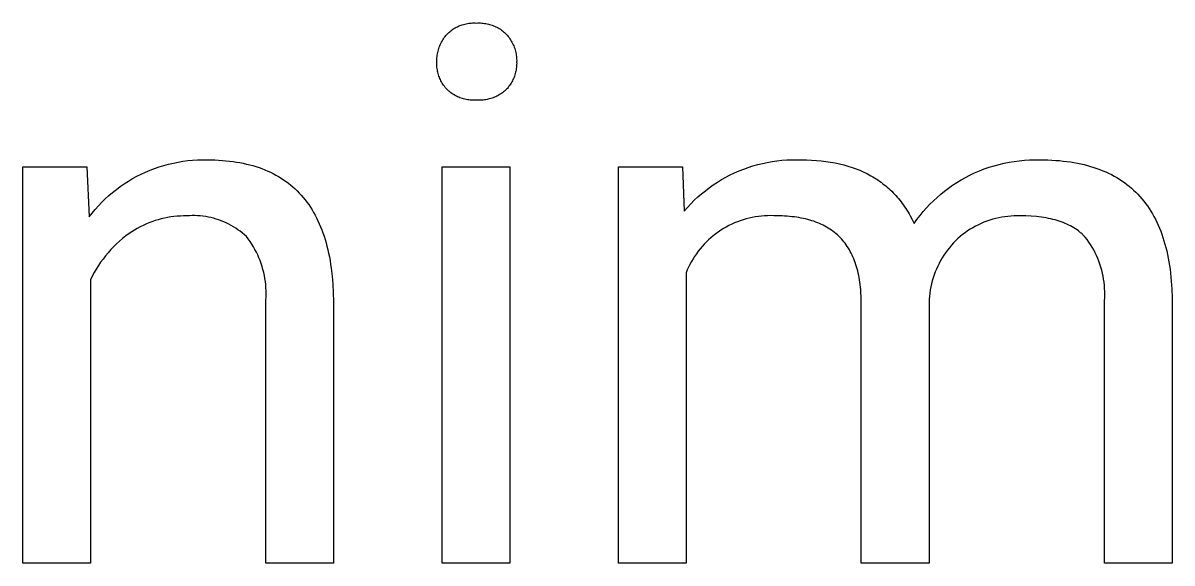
# Model space of a CAD drawing. Header units: millimetres. Extents: x 1422 to 6060, y -58 to 3182.
# Drawn here: x 5781.9 to 5853.6, y 352.6 to 386.3 of the extents above; entities that cross this region are included whole.
import ezdxf

# ---------------------------------------------------------------- set-up
doc = ezdxf.new("R2010")
doc.units = ezdxf.units.MM
doc.header["$MEASUREMENT"] = 0
doc.layers.add('Domyślny', color=7, linetype='Continuous', true_color=0x000000)

msp = doc.modelspace()

# ---------------------------------------------------------------- linework, layer by layer
at = {"layer": 'Domyślny'}
for p, q in [((5809.164, 386.155), (5809.24, 386.184)), ((5809.24, 386.184), (5809.318, 386.21)), ((5809.318, 386.21), (5809.396, 386.234)), ((5809.396, 386.234), (5809.476, 386.255)), ((5809.476, 386.255), (5809.555, 386.273)), ((5809.555, 386.273), (5809.636, 386.288)), ((5809.636, 386.288), (5809.717, 386.301)), ((5809.717, 386.301), (5809.798, 386.31)), ((5809.798, 386.31), (5809.88, 386.317)), ((5809.88, 386.317), (5809.961, 386.321)), ((5809.961, 386.321), (5810.043, 386.323)), ((5810.043, 386.323), (5810.125, 386.321)), ((5810.125, 386.321), (5810.207, 386.316)), ((5810.207, 386.316), (5810.289, 386.321)), ((5810.289, 386.321), (5810.371, 386.322)), ((5810.371, 386.322), (5810.453, 386.321)), ((5810.453, 386.321), (5810.536, 386.317)), ((5810.536, 386.317), (5810.617, 386.31)), ((5810.617, 386.31), (5810.699, 386.3)), ((5810.699, 386.3), (5810.78, 386.287)), ((5810.78, 386.287), (5810.861, 386.272)), ((5810.861, 386.272), (5810.941, 386.254)), ((5810.941, 386.254), (5811.021, 386.233)), ((5811.021, 386.233), (5811.1, 386.209)), ((5811.1, 386.209), (5811.177, 386.183)), ((5811.177, 386.183), (5811.254, 386.154)), ((5808.194, 385.412), (5808.245, 385.481)), ((5808.245, 385.481), (5808.298, 385.547)), ((5808.298, 385.547), (5808.353, 385.612)), ((5808.353, 385.612), (5808.411, 385.67)), ((5808.411, 385.67), (5808.471, 385.726)), ((5808.471, 385.726), (5808.533, 385.779)), ((5808.533, 385.779), (5808.597, 385.83)), ((5808.597, 385.83), (5808.663, 385.879)), ((5808.663, 385.879), (5808.73, 385.926)), ((5808.73, 385.926), (5808.799, 385.97)), ((5808.799, 385.97), (5808.869, 386.012)), ((5808.869, 386.012), (5808.941, 386.052)), ((5808.941, 386.052), (5809.014, 386.089)), ((5809.014, 386.089), (5809.088, 386.123)), ((5809.088, 386.123), (5809.164, 386.155)), ((5811.254, 386.154), (5811.33, 386.122)), ((5811.33, 386.122), (5811.405, 386.088)), ((5811.405, 386.088), (5811.478, 386.051)), ((5811.478, 386.051), (5811.551, 386.012)), ((5811.551, 386.012), (5811.621, 385.97)), ((5811.621, 385.97), (5811.691, 385.926)), ((5811.691, 385.926), (5811.758, 385.879)), ((5811.758, 385.879), (5811.825, 385.83)), ((5811.825, 385.83), (5811.889, 385.779)), ((5811.889, 385.779), (5811.951, 385.725)), ((5811.951, 385.725), (5812.012, 385.67)), ((5812.012, 385.67), (5812.071, 385.612)), ((5812.071, 385.612), (5812.127, 385.548)), ((5812.127, 385.548), (5812.181, 385.481)), ((5812.181, 385.481), (5812.233, 385.413)), ((5807.824, 384.646), (5807.849, 384.728)), ((5807.849, 384.728), (5807.877, 384.809)), ((5807.877, 384.809), (5807.907, 384.889)), ((5807.907, 384.889), (5807.94, 384.967)), ((5807.94, 384.967), (5807.976, 385.045)), ((5807.976, 385.045), (5808.015, 385.121)), ((5808.015, 385.121), (5808.056, 385.196)), ((5808.056, 385.196), (5808.099, 385.27)), ((5808.099, 385.27), (5808.145, 385.342)), ((5808.145, 385.342), (5808.194, 385.412)), ((5812.233, 385.413), (5812.282, 385.343)), ((5812.282, 385.343), (5812.328, 385.271)), ((5812.328, 385.271), (5812.373, 385.198)), ((5812.373, 385.198), (5812.414, 385.123)), ((5812.414, 385.123), (5812.453, 385.047)), ((5812.453, 385.047), (5812.49, 384.969)), ((5812.49, 384.969), (5812.523, 384.891)), ((5812.523, 384.891), (5812.554, 384.811)), ((5812.554, 384.811), (5812.583, 384.73)), ((5812.583, 384.73), (5812.608, 384.648)), ((5807.727, 383.972), (5807.729, 384.058)), ((5807.729, 384.058), (5807.734, 384.143)), ((5807.734, 384.143), (5807.742, 384.228)), ((5807.742, 384.228), (5807.752, 384.313)), ((5807.752, 384.313), (5807.766, 384.397)), ((5807.766, 384.397), (5807.782, 384.481)), ((5807.782, 384.481), (5807.802, 384.564)), ((5807.802, 384.564), (5807.824, 384.646)), ((5812.608, 384.648), (5812.631, 384.565)), ((5812.631, 384.565), (5812.65, 384.482)), ((5812.65, 384.482), (5812.667, 384.398)), ((5812.667, 384.398), (5812.681, 384.314)), ((5812.681, 384.314), (5812.692, 384.229)), ((5812.692, 384.229), (5812.7, 384.143)), ((5812.7, 384.143), (5812.705, 384.058)), ((5812.705, 384.058), (5812.707, 383.972)), ((5807.726, 383.806), (5807.728, 383.887)), ((5807.728, 383.725), (5807.726, 383.806)), ((5807.728, 383.887), (5807.727, 383.972)), ((5807.732, 383.645), (5807.728, 383.725)), ((5807.739, 383.564), (5807.732, 383.645)), ((5807.748, 383.484), (5807.739, 383.564)), ((5807.761, 383.404), (5807.748, 383.484)), ((5807.776, 383.325), (5807.761, 383.404)), ((5807.793, 383.246), (5807.776, 383.325)), ((5812.657, 383.323), (5812.64, 383.244)), ((5812.673, 383.403), (5812.657, 383.323)), ((5812.685, 383.483), (5812.673, 383.403)), ((5812.695, 383.563), (5812.685, 383.483)), ((5812.702, 383.644), (5812.695, 383.563)), ((5812.706, 383.725), (5812.702, 383.644)), ((5812.707, 383.972), (5812.706, 383.887)), ((5812.706, 383.887), (5812.708, 383.806)), ((5812.708, 383.806), (5812.706, 383.725)), ((5807.813, 383.167), (5807.793, 383.246)), ((5807.836, 383.09), (5807.813, 383.167)), ((5807.861, 383.013), (5807.836, 383.09)), ((5807.889, 382.937), (5807.861, 383.013)), ((5807.919, 382.862), (5807.889, 382.937)), ((5807.952, 382.789), (5807.919, 382.862)), ((5807.988, 382.716), (5807.952, 382.789)), ((5808.025, 382.645), (5807.988, 382.716)), ((5808.065, 382.574), (5808.025, 382.645)), ((5812.403, 382.643), (5812.363, 382.573)), ((5812.442, 382.714), (5812.403, 382.643)), ((5812.477, 382.787), (5812.442, 382.714)), ((5812.511, 382.861), (5812.477, 382.787)), ((5812.542, 382.936), (5812.511, 382.861)), ((5812.57, 383.011), (5812.542, 382.936)), ((5812.596, 383.088), (5812.57, 383.011)), ((5812.619, 383.166), (5812.596, 383.088)), ((5812.64, 383.244), (5812.619, 383.166)), ((5808.108, 382.506), (5808.065, 382.574)), ((5808.153, 382.438), (5808.108, 382.506)), ((5808.2, 382.372), (5808.153, 382.438)), ((5808.249, 382.308), (5808.2, 382.372)), ((5808.3, 382.246), (5808.249, 382.308)), ((5808.353, 382.185), (5808.3, 382.246)), ((5808.412, 382.129), (5808.353, 382.185)), ((5808.473, 382.075), (5808.412, 382.129)), ((5808.536, 382.023), (5808.473, 382.075)), ((5808.6, 381.973), (5808.536, 382.023)), ((5808.666, 381.926), (5808.6, 381.973)), ((5808.734, 381.881), (5808.666, 381.926)), ((5808.803, 381.838), (5808.734, 381.881)), ((5811.687, 381.881), (5811.617, 381.838)), ((5811.755, 381.926), (5811.687, 381.881)), ((5811.822, 381.974), (5811.755, 381.926)), ((5811.887, 382.023), (5811.822, 381.974)), ((5811.95, 382.075), (5811.887, 382.023)), ((5812.011, 382.129), (5811.95, 382.075)), ((5812.071, 382.185), (5812.011, 382.129)), ((5812.125, 382.245), (5812.071, 382.185)), ((5812.177, 382.308), (5812.125, 382.245)), ((5812.227, 382.372), (5812.177, 382.308)), ((5812.274, 382.437), (5812.227, 382.372)), ((5812.32, 382.504), (5812.274, 382.437)), ((5812.363, 382.573), (5812.32, 382.504)), ((5808.874, 381.797), (5808.803, 381.838)), ((5808.946, 381.759), (5808.874, 381.797)), ((5809.019, 381.723), (5808.946, 381.759)), ((5809.093, 381.69), (5809.019, 381.723)), ((5809.169, 381.659), (5809.093, 381.69)), ((5809.245, 381.631), (5809.169, 381.659)), ((5809.322, 381.606), (5809.245, 381.631)), ((5809.4, 381.583), (5809.322, 381.606)), ((5809.479, 381.563), (5809.4, 381.583)), ((5809.559, 381.546), (5809.479, 381.563)), ((5809.639, 381.531), (5809.559, 381.546)), ((5809.719, 381.519), (5809.639, 381.531)), ((5809.8, 381.51), (5809.719, 381.519)), ((5809.881, 381.503), (5809.8, 381.51)), ((5809.963, 381.5), (5809.881, 381.503)), ((5810.044, 381.499), (5809.963, 381.5)), ((5810.126, 381.5), (5810.044, 381.499)), ((5810.207, 381.505), (5810.126, 381.5)), ((5810.288, 381.501), (5810.207, 381.505)), ((5810.37, 381.499), (5810.288, 381.501)), ((5810.452, 381.5), (5810.37, 381.499)), ((5810.534, 381.504), (5810.452, 381.5)), ((5810.615, 381.51), (5810.534, 381.504)), ((5810.696, 381.52), (5810.615, 381.51)), ((5810.777, 381.532), (5810.696, 381.52)), ((5810.858, 381.547), (5810.777, 381.532)), ((5810.938, 381.564), (5810.858, 381.547)), ((5811.017, 381.584), (5810.938, 381.564)), ((5811.095, 381.607), (5811.017, 381.584)), ((5811.173, 381.632), (5811.095, 381.607)), ((5811.25, 381.66), (5811.173, 381.632)), ((5811.326, 381.691), (5811.25, 381.66)), ((5811.4, 381.724), (5811.326, 381.691)), ((5811.474, 381.76), (5811.4, 381.724)), ((5811.546, 381.798), (5811.474, 381.76)), ((5811.617, 381.838), (5811.546, 381.798)), ((5791.004, 377.519), (5791.3, 377.588)), ((5791.3, 377.588), (5791.597, 377.647)), ((5791.597, 377.647), (5791.897, 377.696)), ((5791.897, 377.696), (5792.198, 377.735)), ((5792.198, 377.735), (5792.5, 377.763)), ((5792.5, 377.763), (5792.803, 377.781)), ((5792.803, 377.781), (5793.106, 377.789)), ((5793.106, 377.789), (5793.41, 377.787)), ((5793.41, 377.787), (5793.652, 377.785)), ((5793.652, 377.785), (5793.89, 377.779)), ((5793.89, 377.779), (5794.124, 377.768)), ((5794.124, 377.768), (5794.355, 377.753)), ((5794.355, 377.753), (5794.582, 377.733)), ((5794.582, 377.733), (5794.805, 377.71)), ((5794.805, 377.71), (5795.024, 377.682)), ((5795.024, 377.682), (5795.239, 377.649)), ((5795.239, 377.649), (5795.451, 377.613)), ((5795.451, 377.613), (5795.659, 377.572)), ((5795.659, 377.572), (5795.863, 377.526)), ((5828.031, 377.562), (5828.33, 377.626)), ((5828.33, 377.626), (5828.631, 377.68)), ((5828.631, 377.68), (5828.934, 377.723)), ((5828.934, 377.723), (5829.237, 377.756)), ((5829.237, 377.756), (5829.542, 377.78)), ((5829.542, 377.78), (5829.847, 377.792)), ((5829.847, 377.792), (5830.153, 377.795)), ((5830.153, 377.795), (5830.459, 377.787)), ((5830.459, 377.787), (5830.778, 377.783)), ((5830.778, 377.783), (5831.091, 377.772)), ((5831.091, 377.772), (5831.398, 377.752)), ((5831.398, 377.752), (5831.698, 377.725)), ((5831.698, 377.725), (5831.992, 377.69)), ((5831.992, 377.69), (5832.279, 377.648)), ((5832.279, 377.648), (5832.56, 377.597)), ((5832.56, 377.597), (5832.834, 377.539)), ((5842.781, 377.501), (5843.094, 377.575)), ((5843.094, 377.575), (5843.41, 377.638)), ((5843.41, 377.638), (5843.728, 377.69)), ((5843.728, 377.69), (5844.047, 377.732)), ((5844.047, 377.732), (5844.368, 377.762)), ((5844.368, 377.762), (5844.689, 377.781)), ((5844.689, 377.781), (5845.011, 377.79)), ((5845.011, 377.79), (5845.333, 377.787)), ((5845.333, 377.787), (5845.832, 377.779)), ((5845.832, 377.779), (5846.075, 377.768)), ((5846.075, 377.768), (5846.315, 377.754)), ((5846.315, 377.754), (5846.55, 377.735)), ((5846.55, 377.735), (5846.782, 377.712)), ((5846.782, 377.712), (5847.01, 377.684)), ((5847.01, 377.684), (5847.234, 377.653)), ((5847.234, 377.653), (5847.454, 377.617)), ((5847.454, 377.617), (5847.67, 377.577)), ((5847.67, 377.577), (5847.882, 377.533)), ((5781.925, 352.637), (5781.925, 377.35)), ((5781.925, 377.35), (5785.906, 377.35)), ((5785.906, 377.35), (5786.042, 374.227)), ((5789.025, 376.761), (5789.296, 376.898)), ((5789.296, 376.898), (5789.571, 377.025)), ((5789.571, 377.025), (5789.851, 377.143)), ((5789.851, 377.143), (5790.134, 377.252)), ((5790.134, 377.252), (5790.421, 377.35)), ((5790.421, 377.35), (5790.711, 377.439)), ((5790.711, 377.439), (5791.004, 377.519)), ((5795.863, 377.526), (5796.064, 377.477)), ((5796.064, 377.477), (5796.26, 377.423)), ((5796.26, 377.423), (5796.453, 377.364)), ((5796.453, 377.364), (5796.642, 377.302)), ((5796.642, 377.302), (5796.827, 377.235)), ((5796.827, 377.235), (5797.009, 377.164)), ((5797.009, 377.164), (5797.186, 377.088)), ((5797.186, 377.088), (5797.36, 377.009)), ((5797.36, 377.009), (5797.531, 376.925)), ((5797.531, 376.925), (5797.697, 376.836)), ((5808.069, 352.637), (5808.069, 377.35)), ((5808.069, 377.35), (5812.279, 377.35)), ((5812.279, 377.35), (5812.279, 352.637)), ((5819.062, 352.637), (5819.062, 377.35)), ((5819.062, 377.35), (5823.043, 377.35)), ((5823.043, 377.35), (5823.156, 374.592)), ((5826.023, 376.84), (5826.298, 376.972)), ((5826.298, 376.972), (5826.578, 377.094)), ((5826.578, 377.094), (5826.862, 377.207)), ((5826.862, 377.207), (5827.15, 377.311)), ((5827.15, 377.311), (5827.441, 377.404)), ((5827.441, 377.404), (5827.735, 377.488)), ((5827.735, 377.488), (5828.031, 377.562)), ((5832.834, 377.539), (5833.102, 377.473)), ((5833.102, 377.473), (5833.364, 377.399)), ((5833.364, 377.399), (5833.619, 377.318)), ((5833.619, 377.318), (5833.744, 377.274)), ((5833.744, 377.274), (5833.867, 377.229)), ((5833.867, 377.229), (5833.989, 377.181)), ((5833.989, 377.181), (5834.11, 377.132)), ((5834.11, 377.132), (5834.228, 377.08)), ((5834.228, 377.08), (5834.345, 377.027)), ((5834.345, 377.027), (5834.461, 376.972)), ((5834.461, 376.972), (5834.575, 376.915)), ((5834.575, 376.915), (5834.687, 376.856)), ((5834.687, 376.856), (5834.798, 376.795)), ((5840.97, 376.838), (5841.262, 376.974)), ((5841.262, 376.974), (5841.558, 377.1)), ((5841.558, 377.1), (5841.858, 377.216)), ((5841.858, 377.216), (5842.163, 377.322)), ((5842.163, 377.322), (5842.47, 377.417)), ((5842.47, 377.417), (5842.781, 377.501)), ((5847.882, 377.533), (5848.091, 377.485)), ((5848.091, 377.485), (5848.295, 377.432)), ((5848.295, 377.432), (5848.496, 377.375)), ((5848.496, 377.375), (5848.692, 377.315)), ((5848.692, 377.315), (5848.885, 377.249)), ((5848.885, 377.249), (5849.074, 377.18)), ((5849.074, 377.18), (5849.259, 377.107)), ((5849.259, 377.107), (5849.44, 377.029)), ((5849.44, 377.029), (5849.618, 376.947)), ((5849.618, 376.947), (5849.791, 376.861)), ((5849.791, 376.861), (5849.96, 376.77)), ((5787.992, 376.125), (5788.242, 376.297)), ((5788.242, 376.297), (5788.497, 376.461)), ((5788.497, 376.461), (5788.758, 376.615)), ((5788.758, 376.615), (5789.025, 376.761)), ((5797.697, 376.836), (5797.86, 376.743)), ((5797.86, 376.743), (5798.018, 376.646)), ((5798.018, 376.646), (5798.173, 376.545)), ((5798.173, 376.545), (5798.325, 376.439)), ((5798.325, 376.439), (5798.472, 376.329)), ((5798.472, 376.329), (5798.616, 376.215)), ((5798.616, 376.215), (5798.756, 376.096)), ((5824.719, 376.046), (5824.969, 376.222)), ((5824.969, 376.222), (5825.224, 376.39)), ((5825.224, 376.39), (5825.485, 376.549)), ((5825.485, 376.549), (5825.752, 376.699)), ((5825.752, 376.699), (5826.023, 376.84)), ((5834.798, 376.795), (5834.907, 376.731)), ((5834.907, 376.731), (5835.014, 376.667)), ((5835.014, 376.667), (5835.12, 376.6)), ((5835.12, 376.6), (5835.224, 376.531)), ((5835.224, 376.531), (5835.327, 376.46)), ((5835.327, 376.46), (5835.428, 376.387)), ((5835.428, 376.387), (5835.527, 376.313)), ((5835.527, 376.313), (5835.625, 376.236)), ((5835.625, 376.236), (5835.721, 376.158)), ((5835.721, 376.158), (5835.815, 376.077)), ((5839.638, 376.027), (5839.891, 376.206)), ((5839.891, 376.206), (5840.149, 376.377)), ((5840.149, 376.377), (5840.413, 376.539)), ((5840.413, 376.539), (5840.683, 376.692)), ((5840.683, 376.692), (5840.97, 376.838)), ((5849.96, 376.77), (5850.126, 376.676)), ((5850.126, 376.676), (5850.288, 376.577)), ((5850.288, 376.577), (5850.446, 376.474)), ((5850.446, 376.474), (5850.6, 376.367)), ((5850.6, 376.367), (5850.75, 376.256)), ((5850.75, 376.256), (5850.896, 376.14)), ((5850.896, 376.14), (5851.038, 376.021)), ((5787.054, 375.355), (5787.279, 375.56)), ((5787.279, 375.56), (5787.51, 375.756)), ((5787.51, 375.756), (5787.748, 375.945)), ((5787.748, 375.945), (5787.992, 376.125)), ((5798.756, 376.096), (5798.892, 375.974)), ((5798.892, 375.974), (5799.024, 375.846)), ((5799.024, 375.846), (5799.153, 375.715)), ((5799.153, 375.715), (5799.278, 375.579)), ((5799.278, 375.579), (5799.399, 375.439)), ((5799.399, 375.439), (5799.516, 375.294)), ((5823.784, 375.26), (5824.008, 375.468)), ((5824.008, 375.468), (5824.238, 375.669)), ((5824.238, 375.669), (5824.475, 375.861)), ((5824.475, 375.861), (5824.719, 376.046)), ((5835.815, 376.077), (5835.908, 375.995)), ((5835.908, 375.995), (5836, 375.91)), ((5836, 375.91), (5836.089, 375.824)), ((5836.089, 375.824), (5836.177, 375.736)), ((5836.177, 375.736), (5836.264, 375.646)), ((5836.264, 375.646), (5836.349, 375.554)), ((5836.349, 375.554), (5836.432, 375.46)), ((5836.432, 375.46), (5836.514, 375.364)), ((5838.69, 375.23), (5838.917, 375.441)), ((5838.917, 375.441), (5839.151, 375.644)), ((5839.151, 375.644), (5839.391, 375.84)), ((5839.391, 375.84), (5839.638, 376.027)), ((5851.038, 376.021), (5851.176, 375.897)), ((5851.176, 375.897), (5851.311, 375.768)), ((5851.311, 375.768), (5851.442, 375.636)), ((5851.442, 375.636), (5851.568, 375.5)), ((5851.568, 375.5), (5851.691, 375.359)), ((5786.229, 374.466), (5786.424, 374.698)), ((5786.424, 374.698), (5786.627, 374.924)), ((5786.627, 374.924), (5786.837, 375.143)), ((5786.837, 375.143), (5787.054, 375.355)), ((5799.516, 375.294), (5799.63, 375.145)), ((5799.63, 375.145), (5799.74, 374.992)), ((5799.74, 374.992), (5799.846, 374.835)), ((5799.846, 374.835), (5799.948, 374.673)), ((5823.156, 374.592), (5823.358, 374.822)), ((5823.358, 374.822), (5823.567, 375.045)), ((5823.567, 375.045), (5823.784, 375.26)), ((5836.514, 375.364), (5836.594, 375.266)), ((5836.594, 375.266), (5836.672, 375.166)), ((5836.672, 375.166), (5836.749, 375.064)), ((5836.749, 375.064), (5836.824, 374.96)), ((5836.824, 374.96), (5836.898, 374.855)), ((5836.898, 374.855), (5836.97, 374.747)), ((5836.97, 374.747), (5837.04, 374.638)), ((5838.054, 374.553), (5838.258, 374.786)), ((5838.258, 374.786), (5838.471, 375.012)), ((5838.471, 375.012), (5838.69, 375.23)), ((5851.691, 375.359), (5851.81, 375.214)), ((5851.81, 375.214), (5851.925, 375.065)), ((5851.925, 375.065), (5852.036, 374.911)), ((5852.036, 374.911), (5852.144, 374.754)), ((5852.144, 374.754), (5852.247, 374.592)), ((5786.042, 374.227), (5786.229, 374.466)), ((5790.157, 373.995), (5789.966, 373.929)), ((5790.349, 374.053), (5790.157, 373.995)), ((5790.543, 374.106), (5790.349, 374.053)), ((5790.739, 374.152), (5790.543, 374.106)), ((5790.937, 374.191), (5790.739, 374.152)), ((5791.135, 374.224), (5790.937, 374.191)), ((5791.335, 374.25), (5791.135, 374.224)), ((5791.535, 374.27), (5791.335, 374.25)), ((5791.736, 374.282), (5791.535, 374.27)), ((5791.937, 374.289), (5791.736, 374.282)), ((5792.139, 374.288), (5791.937, 374.289)), ((5792.307, 374.299), (5792.139, 374.288)), ((5792.476, 374.305), (5792.307, 374.299)), ((5792.644, 374.304), (5792.476, 374.305)), ((5792.813, 374.298), (5792.644, 374.304)), ((5792.981, 374.286), (5792.813, 374.298)), ((5793.149, 374.268), (5792.981, 374.286)), ((5793.316, 374.244), (5793.149, 374.268)), ((5793.482, 374.215), (5793.316, 374.244)), ((5793.647, 374.18), (5793.482, 374.215)), ((5793.81, 374.139), (5793.647, 374.18)), ((5793.972, 374.092), (5793.81, 374.139)), ((5794.133, 374.04), (5793.972, 374.092)), ((5794.291, 373.982), (5794.133, 374.04)), ((5794.447, 373.919), (5794.291, 373.982)), ((5799.948, 374.673), (5800.046, 374.507)), ((5800.046, 374.507), (5800.141, 374.337)), ((5800.141, 374.337), (5800.232, 374.162)), ((5800.232, 374.162), (5800.319, 373.983)), ((5800.319, 373.983), (5800.402, 373.8)), ((5826.65, 373.988), (5826.468, 373.921)), ((5826.833, 374.049), (5826.65, 373.988)), ((5827.019, 374.104), (5826.833, 374.049)), ((5827.206, 374.151), (5827.019, 374.104)), ((5827.395, 374.193), (5827.206, 374.151)), ((5827.585, 374.228), (5827.395, 374.193)), ((5827.777, 374.256), (5827.585, 374.228)), ((5827.969, 374.278), (5827.777, 374.256)), ((5828.162, 374.294), (5827.969, 374.278)), ((5828.355, 374.302), (5828.162, 374.294)), ((5828.548, 374.304), (5828.355, 374.302)), ((5828.741, 374.299), (5828.548, 374.304)), ((5828.935, 374.288), (5828.741, 374.299)), ((5829.258, 374.283), (5828.935, 374.288)), ((5829.416, 374.276), (5829.258, 374.283)), ((5829.571, 374.267), (5829.416, 374.276)), ((5829.724, 374.255), (5829.571, 374.267)), ((5829.874, 374.241), (5829.724, 374.255)), ((5830.021, 374.223), (5829.874, 374.241)), ((5830.166, 374.204), (5830.021, 374.223)), ((5830.309, 374.181), (5830.166, 374.204)), ((5830.449, 374.156), (5830.309, 374.181)), ((5830.586, 374.128), (5830.449, 374.156)), ((5830.721, 374.098), (5830.586, 374.128)), ((5830.853, 374.065), (5830.721, 374.098)), ((5830.982, 374.029), (5830.853, 374.065)), ((5831.109, 373.991), (5830.982, 374.029)), ((5831.234, 373.95), (5831.109, 373.991)), ((5837.04, 374.638), (5837.109, 374.526)), ((5837.109, 374.526), (5837.176, 374.413)), ((5837.176, 374.413), (5837.242, 374.297)), ((5837.242, 374.297), (5837.368, 374.061)), ((5837.368, 374.061), (5837.488, 373.816)), ((5837.488, 373.816), (5837.668, 374.068)), ((5837.668, 374.068), (5837.857, 374.314)), ((5837.857, 374.314), (5838.054, 374.553)), ((5842.208, 374.022), (5842.025, 373.959)), ((5842.392, 374.078), (5842.208, 374.022)), ((5842.578, 374.127), (5842.392, 374.078)), ((5842.766, 374.171), (5842.578, 374.127)), ((5842.955, 374.207), (5842.766, 374.171)), ((5843.146, 374.237), (5842.955, 374.207)), ((5843.337, 374.261), (5843.146, 374.237)), ((5843.529, 374.278), (5843.337, 374.261)), ((5843.721, 374.288), (5843.529, 374.278)), ((5843.914, 374.291), (5843.721, 374.288)), ((5844.107, 374.288), (5843.914, 374.291)), ((5844.456, 374.283), (5844.107, 374.288)), ((5844.792, 374.267), (5844.456, 374.283)), ((5845.115, 374.242), (5844.792, 374.267)), ((5845.272, 374.225), (5845.115, 374.242)), ((5845.426, 374.206), (5845.272, 374.225)), ((5845.576, 374.184), (5845.426, 374.206)), ((5845.724, 374.159), (5845.576, 374.184)), ((5845.868, 374.132), (5845.724, 374.159)), ((5846.009, 374.103), (5845.868, 374.132)), ((5846.146, 374.071), (5846.009, 374.103)), ((5846.281, 374.036), (5846.146, 374.071)), ((5846.412, 373.999), (5846.281, 374.036)), ((5846.54, 373.959), (5846.412, 373.999)), ((5852.247, 374.592), (5852.347, 374.426)), ((5852.347, 374.426), (5852.442, 374.256)), ((5852.442, 374.256), (5852.534, 374.082)), ((5852.534, 374.082), (5852.622, 373.903)), ((5788.709, 373.301), (5788.542, 373.188)), ((5788.879, 373.408), (5788.709, 373.301)), ((5789.052, 373.51), (5788.879, 373.408)), ((5789.229, 373.606), (5789.052, 373.51)), ((5789.409, 373.696), (5789.229, 373.606)), ((5789.592, 373.78), (5789.409, 373.696)), ((5789.778, 373.858), (5789.592, 373.78)), ((5789.966, 373.929), (5789.778, 373.858)), ((5794.601, 373.85), (5794.447, 373.919)), ((5794.753, 373.776), (5794.601, 373.85)), ((5794.902, 373.697), (5794.753, 373.776)), ((5795.048, 373.612), (5794.902, 373.697)), ((5795.191, 373.523), (5795.048, 373.612)), ((5795.331, 373.429), (5795.191, 373.523)), ((5795.467, 373.33), (5795.331, 373.429)), ((5795.6, 373.226), (5795.467, 373.33)), ((5800.402, 373.8), (5800.482, 373.612)), ((5800.482, 373.612), (5800.557, 373.42)), ((5800.557, 373.42), (5800.629, 373.224)), ((5825.277, 373.284), (5825.121, 373.17)), ((5825.438, 373.393), (5825.277, 373.284)), ((5825.602, 373.495), (5825.438, 373.393)), ((5825.769, 373.592), (5825.602, 373.495)), ((5825.939, 373.684), (5825.769, 373.592)), ((5826.113, 373.769), (5825.939, 373.684)), ((5826.289, 373.848), (5826.113, 373.769)), ((5826.468, 373.921), (5826.289, 373.848)), ((5831.356, 373.907), (5831.234, 373.95)), ((5831.475, 373.86), (5831.356, 373.907)), ((5831.592, 373.812), (5831.475, 373.86)), ((5831.706, 373.76), (5831.592, 373.812)), ((5831.818, 373.706), (5831.706, 373.76)), ((5831.927, 373.649), (5831.818, 373.706)), ((5832.033, 373.59), (5831.927, 373.649)), ((5832.137, 373.528), (5832.033, 373.59)), ((5832.239, 373.463), (5832.137, 373.528)), ((5832.337, 373.396), (5832.239, 373.463)), ((5832.434, 373.326), (5832.337, 373.396)), ((5832.527, 373.253), (5832.434, 373.326)), ((5840.825, 373.351), (5840.667, 373.241)), ((5840.987, 373.455), (5840.825, 373.351)), ((5841.152, 373.554), (5840.987, 373.455)), ((5841.321, 373.647), (5841.152, 373.554)), ((5841.493, 373.734), (5841.321, 373.647)), ((5841.668, 373.815), (5841.493, 373.734)), ((5841.845, 373.89), (5841.668, 373.815)), ((5842.025, 373.959), (5841.845, 373.89)), ((5846.665, 373.916), (5846.54, 373.959)), ((5846.787, 373.871), (5846.665, 373.916)), ((5846.905, 373.824), (5846.787, 373.871)), ((5847.02, 373.773), (5846.905, 373.824)), ((5847.133, 373.721), (5847.02, 373.773)), ((5847.241, 373.665), (5847.133, 373.721)), ((5847.347, 373.608), (5847.241, 373.665)), ((5847.45, 373.547), (5847.347, 373.608)), ((5847.549, 373.484), (5847.45, 373.547)), ((5847.645, 373.418), (5847.549, 373.484)), ((5847.738, 373.35), (5847.645, 373.418)), ((5847.783, 373.315), (5847.738, 373.35)), ((5847.828, 373.279), (5847.783, 373.315)), ((5847.871, 373.243), (5847.828, 373.279)), ((5852.622, 373.903), (5852.706, 373.72)), ((5852.706, 373.72), (5852.786, 373.533)), ((5852.786, 373.533), (5852.862, 373.342)), ((5852.862, 373.342), (5852.934, 373.147)), ((5787.947, 372.715), (5787.76, 372.544)), ((5788.14, 372.879), (5787.947, 372.715)), ((5788.338, 373.037), (5788.14, 372.879)), ((5788.542, 373.188), (5788.338, 373.037)), ((5795.729, 373.118), (5795.6, 373.226)), ((5795.855, 373.005), (5795.729, 373.118)), ((5795.972, 372.852), (5795.855, 373.005)), ((5796.083, 372.694), (5795.972, 372.852)), ((5796.19, 372.534), (5796.083, 372.694)), ((5800.629, 373.224), (5800.698, 373.023)), ((5800.698, 373.023), (5800.762, 372.818)), ((5800.762, 372.818), (5800.823, 372.609)), ((5800.823, 372.609), (5800.88, 372.396)), ((5824.537, 372.664), (5824.403, 372.525)), ((5824.677, 372.798), (5824.537, 372.664)), ((5824.82, 372.927), (5824.677, 372.798)), ((5824.969, 373.051), (5824.82, 372.927)), ((5825.121, 373.17), (5824.969, 373.051)), ((5832.618, 373.178), (5832.527, 373.253)), ((5832.707, 373.1), (5832.618, 373.178)), ((5832.793, 373.02), (5832.707, 373.1)), ((5832.876, 372.937), (5832.793, 373.02)), ((5832.957, 372.851), (5832.876, 372.937)), ((5833.035, 372.762), (5832.957, 372.851)), ((5833.111, 372.671), (5833.035, 372.762)), ((5833.184, 372.578), (5833.111, 372.671)), ((5833.255, 372.481), (5833.184, 372.578)), ((5839.941, 372.602), (5839.81, 372.457)), ((5840.076, 372.742), (5839.941, 372.602)), ((5840.216, 372.878), (5840.076, 372.742)), ((5840.362, 373.004), (5840.216, 372.878)), ((5840.512, 373.125), (5840.362, 373.004)), ((5840.667, 373.241), (5840.512, 373.125)), ((5847.914, 373.206), (5847.871, 373.243)), ((5847.956, 373.169), (5847.914, 373.206)), ((5847.997, 373.13), (5847.956, 373.169)), ((5848.038, 373.091), (5847.997, 373.13)), ((5848.077, 373.052), (5848.038, 373.091)), ((5848.116, 373.012), (5848.077, 373.052)), ((5848.154, 372.971), (5848.116, 373.012)), ((5848.271, 372.817), (5848.154, 372.971)), ((5848.382, 372.659), (5848.271, 372.817)), ((5848.489, 372.497), (5848.382, 372.659)), ((5852.934, 373.147), (5853.003, 372.947)), ((5853.003, 372.947), (5853.067, 372.743)), ((5853.067, 372.743), (5853.128, 372.535)), ((5787.234, 371.995), (5787.071, 371.8)), ((5787.403, 372.184), (5787.234, 371.995)), ((5787.578, 372.367), (5787.403, 372.184)), ((5787.76, 372.544), (5787.578, 372.367)), ((5796.29, 372.369), (5796.19, 372.534)), ((5796.386, 372.202), (5796.29, 372.369)), ((5796.475, 372.031), (5796.386, 372.202)), ((5796.559, 371.857), (5796.475, 372.031)), ((5796.637, 371.681), (5796.559, 371.857)), ((5800.88, 372.396), (5800.933, 372.178)), ((5800.933, 372.178), (5800.982, 371.956)), ((5800.982, 371.956), (5801.028, 371.729)), ((5823.914, 371.926), (5823.805, 371.766)), ((5824.028, 372.082), (5823.914, 371.926)), ((5824.148, 372.234), (5824.028, 372.082)), ((5824.273, 372.382), (5824.148, 372.234)), ((5824.403, 372.525), (5824.273, 372.382)), ((5833.323, 372.382), (5833.255, 372.481)), ((5833.388, 372.281), (5833.323, 372.382)), ((5833.451, 372.176), (5833.388, 372.281)), ((5833.511, 372.069), (5833.451, 372.176)), ((5833.569, 371.96), (5833.511, 372.069)), ((5833.624, 371.848), (5833.569, 371.96)), ((5833.677, 371.733), (5833.624, 371.848)), ((5839.34, 371.834), (5839.236, 371.669)), ((5839.45, 371.995), (5839.34, 371.834)), ((5839.565, 372.153), (5839.45, 371.995)), ((5839.685, 372.307), (5839.565, 372.153)), ((5839.81, 372.457), (5839.685, 372.307)), ((5848.589, 372.332), (5848.489, 372.497)), ((5848.684, 372.164), (5848.589, 372.332)), ((5848.773, 371.993), (5848.684, 372.164)), ((5848.857, 371.818), (5848.773, 371.993)), ((5853.128, 372.535), (5853.185, 372.323)), ((5853.185, 372.323), (5853.238, 372.107)), ((5853.238, 372.107), (5853.287, 371.886)), ((5853.287, 371.886), (5853.332, 371.662)), ((5786.625, 371.185), (5786.49, 370.97)), ((5786.767, 371.395), (5786.625, 371.185)), ((5786.916, 371.6), (5786.767, 371.395)), ((5787.071, 371.8), (5786.916, 371.6)), ((5796.709, 371.502), (5796.637, 371.681)), ((5796.775, 371.321), (5796.709, 371.502)), ((5796.834, 371.138), (5796.775, 371.321)), ((5796.888, 370.953), (5796.834, 371.138)), ((5801.028, 371.729), (5801.069, 371.499)), ((5801.069, 371.499), (5801.107, 371.264)), ((5801.107, 371.264), (5801.142, 371.024)), ((5823.512, 371.266), (5823.426, 371.092)), ((5823.604, 371.436), (5823.512, 371.266)), ((5823.702, 371.603), (5823.604, 371.436)), ((5823.805, 371.766), (5823.702, 371.603)), ((5833.727, 371.615), (5833.677, 371.733)), ((5833.774, 371.495), (5833.727, 371.615)), ((5833.819, 371.373), (5833.774, 371.495)), ((5833.862, 371.247), (5833.819, 371.373)), ((5833.901, 371.119), (5833.862, 371.247)), ((5833.939, 370.989), (5833.901, 371.119)), ((5838.959, 371.153), (5838.879, 370.975)), ((5839.046, 371.328), (5838.959, 371.153)), ((5839.138, 371.5), (5839.046, 371.328)), ((5839.236, 371.669), (5839.138, 371.5)), ((5848.934, 371.641), (5848.857, 371.818)), ((5849.006, 371.462), (5848.934, 371.641)), ((5849.071, 371.28), (5849.006, 371.462)), ((5849.13, 371.096), (5849.071, 371.28)), ((5853.332, 371.662), (5853.373, 371.433)), ((5853.373, 371.433), (5853.41, 371.199)), ((5853.41, 371.199), (5853.444, 370.962)), ((5786.243, 370.528), (5786.131, 370.3)), ((5786.363, 370.751), (5786.243, 370.528)), ((5786.49, 370.97), (5786.363, 370.751)), ((5796.935, 370.766), (5796.888, 370.953)), ((5796.976, 370.577), (5796.935, 370.766)), ((5797.011, 370.388), (5796.976, 370.577)), ((5801.142, 371.024), (5801.199, 370.532)), ((5801.199, 370.532), (5801.241, 370.024)), ((5823.346, 370.916), (5823.272, 370.738)), ((5823.272, 370.738), (5823.272, 352.637)), ((5823.426, 371.092), (5823.346, 370.916)), ((5833.973, 370.855), (5833.939, 370.989)), ((5834.005, 370.719), (5833.973, 370.855)), ((5834.035, 370.581), (5834.005, 370.719)), ((5834.062, 370.439), (5834.035, 370.581)), ((5834.086, 370.296), (5834.062, 370.439)), ((5838.674, 370.427), (5838.618, 370.24)), ((5838.736, 370.612), (5838.674, 370.427)), ((5838.804, 370.795), (5838.736, 370.612)), ((5838.879, 370.975), (5838.804, 370.795)), ((5849.183, 370.91), (5849.13, 371.096)), ((5849.229, 370.723), (5849.183, 370.91)), ((5849.27, 370.534), (5849.229, 370.723)), ((5849.304, 370.343), (5849.27, 370.534)), ((5853.444, 370.962), (5853.473, 370.721)), ((5853.473, 370.721), (5853.521, 370.225)), ((5786.131, 370.3), (5786.131, 352.637)), ((5797.039, 370.197), (5797.011, 370.388)), ((5797.061, 370.005), (5797.039, 370.197)), ((5797.076, 369.813), (5797.061, 370.005)), ((5797.085, 369.621), (5797.076, 369.813)), ((5801.241, 370.024), (5801.268, 369.497)), ((5834.108, 370.149), (5834.086, 370.296)), ((5834.127, 370), (5834.108, 370.149)), ((5834.144, 369.848), (5834.127, 370)), ((5834.158, 369.694), (5834.144, 369.848)), ((5834.17, 369.537), (5834.158, 369.694)), ((5838.526, 369.86), (5838.49, 369.668)), ((5838.569, 370.051), (5838.526, 369.86)), ((5838.618, 370.24), (5838.569, 370.051)), ((5849.331, 370.152), (5849.304, 370.343)), ((5849.352, 369.96), (5849.331, 370.152)), ((5849.366, 369.767), (5849.352, 369.96)), ((5849.374, 369.574), (5849.366, 369.767)), ((5853.521, 370.225), (5853.552, 369.712)), ((5853.552, 369.712), (5853.569, 369.183)), ((5797.073, 369.043), (5797.084, 369.235)), ((5797.073, 352.637), (5797.073, 369.043)), ((5797.084, 369.235), (5797.088, 369.428)), ((5797.088, 369.428), (5797.085, 369.621)), ((5801.268, 369.497), (5801.28, 368.954)), ((5834.185, 369.215), (5834.17, 369.537)), ((5834.19, 368.882), (5834.185, 369.215)), ((5838.437, 369.282), (5838.421, 369.087)), ((5838.421, 369.087), (5838.421, 352.637)), ((5838.46, 369.475), (5838.437, 369.282)), ((5838.49, 369.668), (5838.46, 369.475)), ((5849.359, 368.995), (5849.37, 369.188)), ((5849.359, 352.637), (5849.359, 368.995)), ((5849.37, 369.188), (5849.376, 369.381)), ((5849.376, 369.381), (5849.374, 369.574)), ((5853.569, 369.183), (5853.569, 352.637)), ((5801.28, 368.954), (5801.28, 352.637)), ((5834.19, 352.637), (5834.19, 368.882)), ((5786.131, 352.637), (5781.925, 352.637)), ((5801.28, 352.637), (5797.073, 352.637)), ((5812.279, 352.637), (5808.069, 352.637)), ((5823.272, 352.637), (5819.062, 352.637)), ((5838.421, 352.637), (5834.19, 352.637)), ((5853.569, 352.637), (5849.359, 352.637))]:
    msp.add_line(p, q, dxfattribs=at)

doc.saveas('drawing.dxf')
